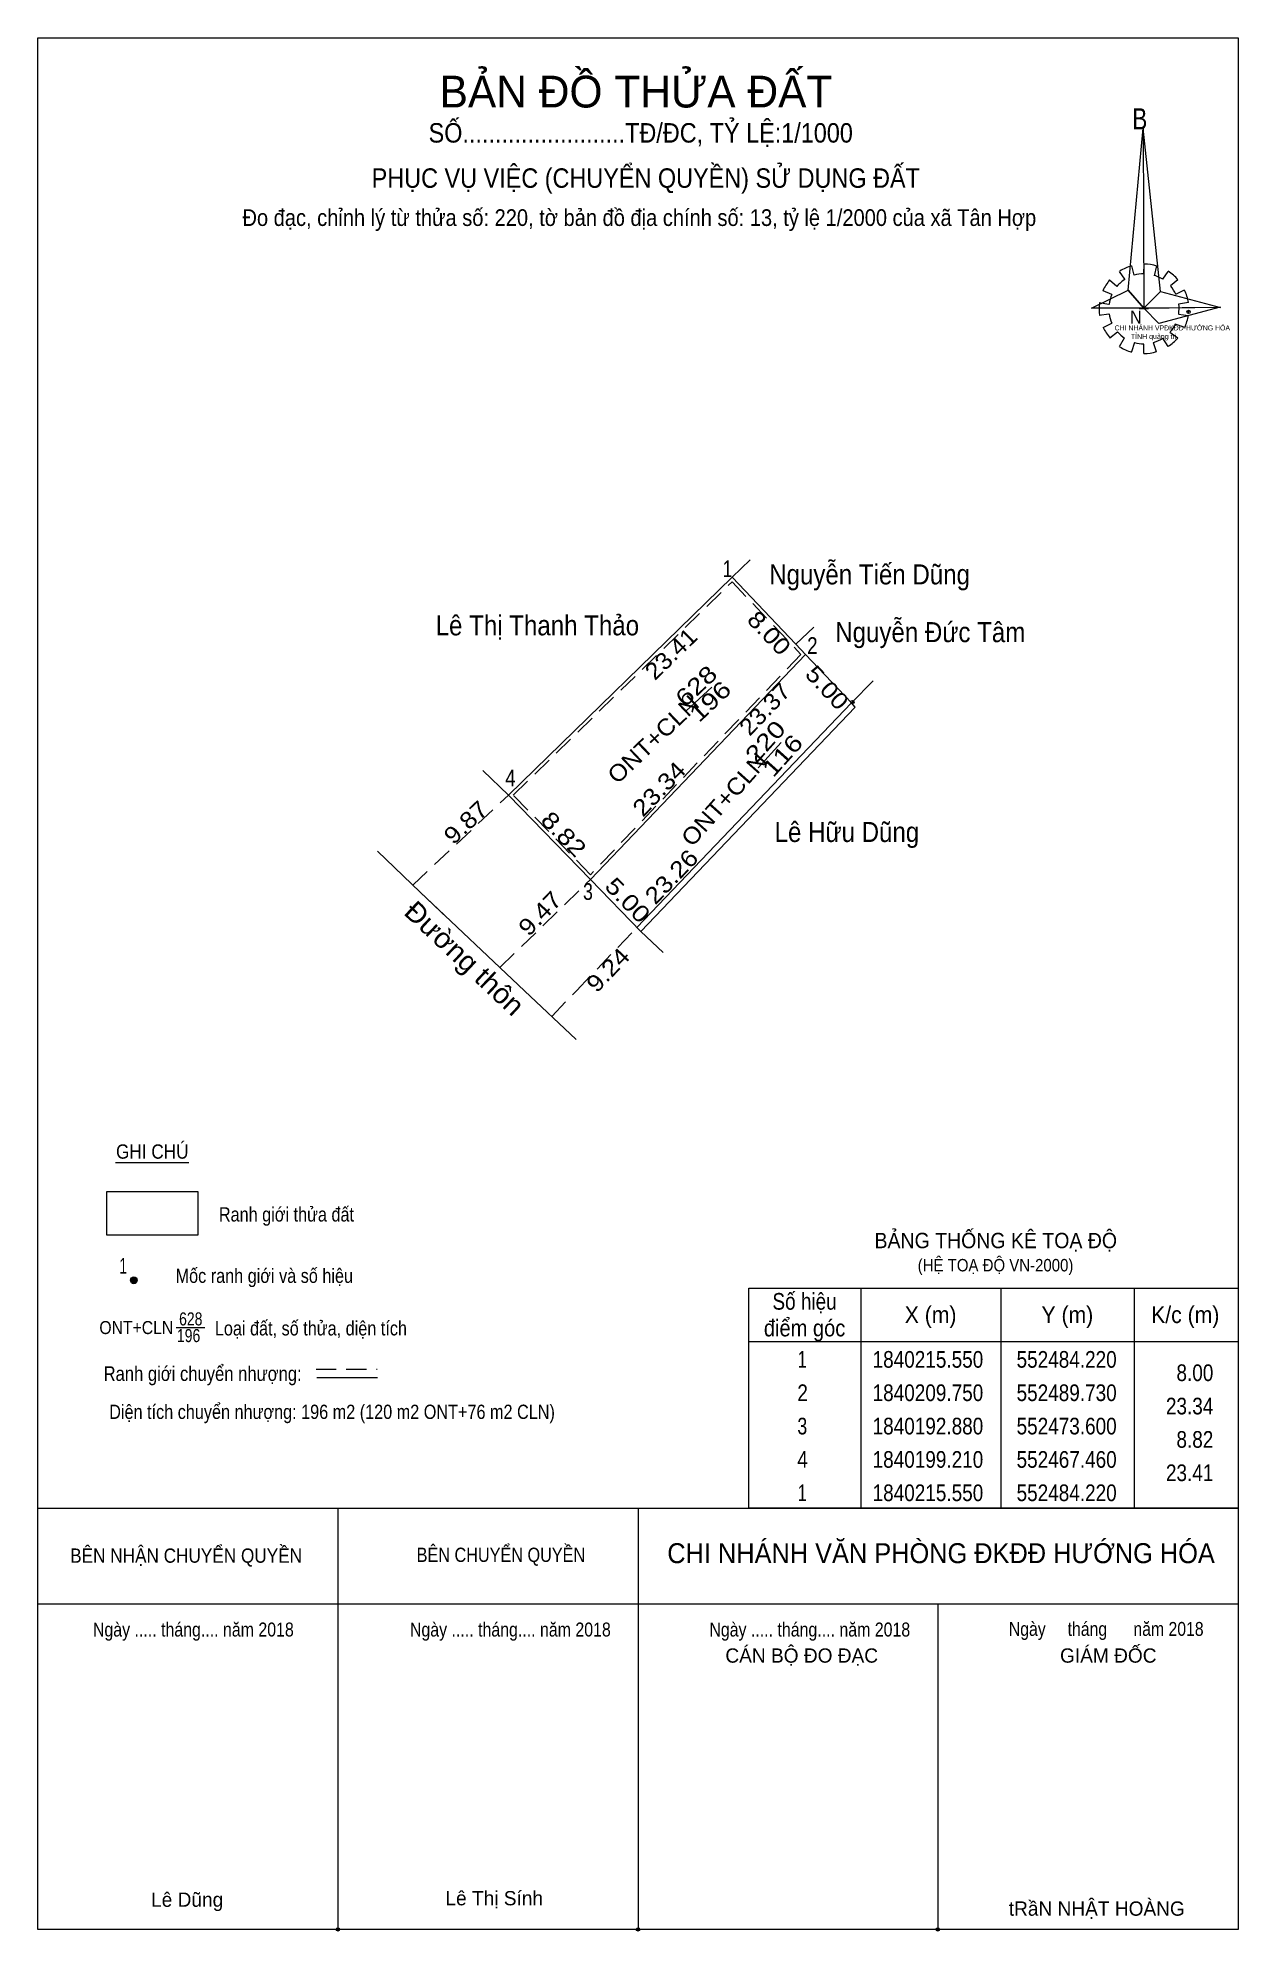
# Model space of a CAD drawing. Header units: metres. Extents: x 552432 to 552522, y 1840114 to 1840256.
import ezdxf
from ezdxf.enums import TextEntityAlignment as Align

# ---------------------------------------------------------------- set-up
doc = ezdxf.new("R2010")
doc.units = ezdxf.units.M
doc.header["$LTSCALE"] = 0.5
doc.header["$PDMODE"] = 32
doc.header["$PDSIZE"] = 0.25
doc.linetypes.add('MEDIUM_DASHED', pattern=[4.5, 3, -1.5])
doc.layers.add('1', color=7, linetype='Continuous', lineweight=13)
doc.layers.add('63', color=7, linetype='Continuous', lineweight=13)

msp = doc.modelspace()

# ---------------------------------------------------------------- hatches: boundary and pattern name
at = {"layer": '63'}
h = msp.add_hatch(color=256, dxfattribs=at)
edge = h.paths.add_edge_path()
edge.add_ellipse((552439.3567, 1840162.8383), major_axis=(0, 0.2597), ratio=0.95813483, start_angle=0, end_angle=360)

# ---------------------------------------------------------------- linework, layer by layer
at = {"layer": '1'}
msp.add_lwpolyline([(552522.16, 1840114.17), (552522.16, 1840114.17), (552432.16, 1840114.17), (552432.16, 1840255.96)], dxfattribs=at)
msp.add_lwpolyline([(552522.16, 1840114.17), (552522.16, 1840114.17), (552432.16, 1840114.17), (552432.16, 1840255.96)], dxfattribs=at)
for p in [(552454.66, 1840114.17), (552477.16, 1840114.17), (552499.64, 1840114.17)]:
    msp.add_point(p, dxfattribs=at)
at = {"layer": '63'}
for p, q in [((552513.67, 1840237.87), (552513.27, 1840238.46)), ((552514.17, 1840238.87), (552514.34, 1840238.17)), ((552515.08, 1840238.28), (552515.11, 1840239.01)), ((552516.04, 1840238.87), (552515.87, 1840238.14)), ((552516.52, 1840237.87), (552516.92, 1840238.46)), ((552512.68, 1840236.73), (552512.03, 1840237)), ((552512.51, 1840237.82), (552513.06, 1840237.35)), ((552517.64, 1840237.82), (552517.09, 1840237.37)), ((552517.48, 1840236.75), (552518.14, 1840237.07)), ((552511.75, 1840236.12), (552512.47, 1840236)), ((552512.47, 1840235.27), (552511.75, 1840235.16)), ((552514.74, 1840235.68), (552515.43, 1840235.68)), ((552518.44, 1840236.12), (552517.7, 1840236)), ((552517.7, 1840235.27), (552518.44, 1840235.16)), ((552512.03, 1840234.27), (552512.68, 1840234.59)), ((552513.12, 1840233.91), (552512.55, 1840233.45)), ((552517.05, 1840233.91), (552517.64, 1840233.48)), ((552518.16, 1840234.25), (552517.44, 1840234.52)), ((552513.27, 1840232.84), (552513.64, 1840233.48)), ((552514.39, 1840233.13), (552514.17, 1840232.43)), ((552515.08, 1840232.31), (552515.08, 1840233.02)), ((552515.8, 1840233.13), (552516.02, 1840232.45)), ((552516.92, 1840232.84), (552516.52, 1840233.45)), ((552484.22, 1840215.55), (552485.58, 1840216.83)), ((552467.46, 1840199.21), (552484.22, 1840215.55)), ((552484.22, 1840215.55), (552489, 1840210.52)), ((552489, 1840210.52), (552490.34, 1840211.8)), ((552489.73, 1840209.75), (552473.6, 1840192.88)), ((552482.7, 1840207.29), (552480.78, 1840205.52)), ((552493.16, 1840206.11), (552494.8, 1840207.78)), ((552477.08, 1840189.29), (552493.16, 1840206.11)), ((552493.45, 1840205.8), (552477.37, 1840188.99)), ((552493.45, 1840205.8), (552493.16, 1840206.11)), ((552487.89, 1840203.16), (552486.17, 1840201.24)), ((552467.46, 1840199.21), (552465.52, 1840201.06)), ((552460.82, 1840191.92), (552457.63, 1840195)), ((552460.82, 1840191.92), (552462.85, 1840190.01)), ((552460.82, 1840191.92), (552462.85, 1840190.01)), ((552460.82, 1840191.92), (552462.85, 1840190.01)), ((552460.82, 1840191.92), (552462.85, 1840190.01)), ((552460.82, 1840191.92), (552462.85, 1840190.01)), ((552460.82, 1840191.92), (552462.85, 1840190.01)), ((552460.82, 1840191.92), (552462.85, 1840190.01)), ((552460.82, 1840191.92), (552462.85, 1840190.01)), ((552460.82, 1840191.92), (552468.65, 1840184.54)), ((552479.04, 1840187.4), (552477.37, 1840188.99)), ((552479.04, 1840187.4), (552477.37, 1840188.99)), ((552479.04, 1840187.4), (552477.37, 1840188.99)), ((552479.04, 1840187.4), (552477.37, 1840188.99)), ((552479.04, 1840187.4), (552477.37, 1840188.99)), ((552479.04, 1840187.4), (552477.37, 1840188.99)), ((552479.04, 1840187.4), (552477.37, 1840188.99)), ((552479.04, 1840187.4), (552477.37, 1840188.99)), ((552468.65, 1840184.54), (552472.53, 1840180.88)), ((552437.98, 1840171.67), (552443.48, 1840171.67)), ((552493.86, 1840162.25), (552493.86, 1840145.75)), ((552504.36, 1840162.25), (552504.36, 1840145.75)), ((552514.36, 1840162.25), (552514.36, 1840145.75)), ((552522.16, 1840162.25), (552522.16, 1840145.75)), ((552442.52, 1840159.3), (552444.67, 1840159.3)), ((552485.46, 1840158.25), (552522.16, 1840158.25)), ((552453.07, 1840155.54), (552457.62, 1840155.54)), ((552432.16, 1840145.75), (552522.16, 1840145.75)), ((552454.66, 1840145.75), (552454.66, 1840114.17)), ((552477.16, 1840145.75), (552477.16, 1840114.17)), ((552432.16, 1840138.59), (552522.16, 1840138.59)), ((552499.64, 1840138.59), (552499.64, 1840114.17))]:
    msp.add_line(p, q, dxfattribs=at)
at = {"layer": '63', "linetype": 'MEDIUM_DASHED'}
for p, q in [((552460.27, 1840192.45), (552467.46, 1840199.21)), ((552466.8, 1840186.28), (552473.6, 1840192.88)), ((552453.04, 1840156.17), (552457.59, 1840156.17))]:
    msp.add_line(p, q, dxfattribs=at)
at = {"layer": '63'}
for points in [[(552432.16, 1840255.97), (552522.16, 1840255.97), (552522.16, 1840114.17), (552432.16, 1840114.17)], [(552515.04, 1840249.21), (552515.08, 1840235.71), (552513.91, 1840237.05)], [(552515.04, 1840249.21), (552515.08, 1840235.71), (552516.33, 1840236.96)], [(552511.16, 1840235.71), (552513.91, 1840237.05), (552515.08, 1840235.71)], [(552520.84, 1840235.75), (552515.08, 1840235.71), (552516.33, 1840236.96)], [(552520.8, 1840235.77), (552516.22, 1840234.55), (552515.08, 1840235.71)], [(552437.32, 1840169.49), (552444.16, 1840169.49), (552444.16, 1840166.22), (552437.32, 1840166.22)]]:
    msp.add_lwpolyline(points, close=True, dxfattribs=at)
for points in [[(552432.16, 1840255.96), (552522.16, 1840255.96), (552522.16, 1840114.17)], [(552432.16, 1840255.96), (552522.16, 1840255.96), (552522.16, 1840114.17)], [(552489, 1840210.52), (552489.73, 1840209.75), (552493.16, 1840206.11)], [(552477.37, 1840188.99), (552473.6, 1840192.88), (552467.46, 1840199.21)], [(552522.16, 1840145.75), (552485.46, 1840145.75), (552485.46, 1840162.25), (552522.16, 1840162.25)]]:
    msp.add_lwpolyline(points, dxfattribs=at)
at = {"layer": '63', "linetype": 'MEDIUM_DASHED'}
msp.add_lwpolyline([(552484.21, 1840215.19), (552489.38, 1840209.75), (552473.6, 1840193.24), (552467.81, 1840199.21)], close=True, dxfattribs=at)
msp.add_lwpolyline([(552470.7, 1840182.61), (552472.54, 1840184.54), (552477.08, 1840189.29)], dxfattribs=at)
at = {"layer": '63'}
for centre, major_axis, start_param, end_param in [((552515.0957, 1840235.6595), (2.6372, 0), 2.13373541, 2.44496261), ((552515.0957, 1840235.6595), (3.3649, 0), 1.84955988, 2.13900916), ((552515.0957, 1840235.6595), (2.6372, 0), 1.56985589, 1.85611068), ((552515.0957, 1840235.6595), (3.3649, 0), 1.27924208, 1.56332225), ((552515.0957, 1840235.6595), (2.6372, 0), 1.00270906, 1.2755622), ((552515.0957, 1840235.6595), (3.3649, 0), 0.71056237, 0.99687234), ((552515.0957, 1840235.6595), (3.3649, 0), 2.43958176, 2.72400246), ((552515.0957, 1840235.6595), (2.6372, 0), 2.72368549, 3.01515824), ((552515.0957, 1840235.6595), (2.6372, 0), 0.42678376, 0.70646463), ((552515.0957, 1840235.6595), (3.3649, 0), 0.1390515, 0.43393316), ((552515.0957, 1840235.6595), (3.3649, 0), 3.00667928, 3.29139349), ((552515.0957, 1840235.6595), (2.6372, 0), 3.28229955, 3.56105054), ((552515.0957, 1840235.6595), (2.6372, 0), 6.13558388, 6.41618463), ((552515.0957, 1840235.6595), (3.3649, 0), 5.85230288, 6.13839648), ((552515.0957, 1840235.6595), (3.3649, 0), 3.56988637, 3.85691866), ((552515.0957, 1840235.6595), (2.6372, 0), 3.86077574, 4.13258255), ((552515.0957, 1840235.6595), (2.6372, 0), 5.56137327, 5.83951437), ((552515.0765, 1840235.6396), (3.3649, 0), 4.1470906, 4.43659307), ((552515.0957, 1840235.6595), (2.6372, 0), 4.43854677, 4.71314001), ((552515.0957, 1840235.6595), (3.3649, 0), 4.71301008, 4.99761054), ((552515.0957, 1840235.6595), (2.6372, 0), 4.99087134, 5.28933161), ((552515.0957, 1840235.6595), (3.3649, 0), 5.28561416, 5.56798705)]:
    msp.add_ellipse(centre, major_axis=major_axis, ratio=0.995001, start_param=start_param, end_param=end_param, dxfattribs=at)
msp.add_ellipse((552439.3567, 1840162.8383), major_axis=(0, 0.2597), ratio=0.958135, dxfattribs=at)
for p in [(552518.44, 1840235.43), (552493.24, 1840206.18)]:
    msp.add_point(p, dxfattribs=at)

# ---------------------------------------------------------------- texts
msp.add_text('BẢN ĐỒ THỬA ĐẤT', height=2.383, dxfattribs=at).set_placement((552477.01, 1840250.75), align=Align.CENTER)
for s, height, width, p in [('B', 1.585, 0.8, (552514.22, 1840249.11)), ('N', 0.9904, 0.9, (552514.06, 1840234.54)), ('CHI NHÁNH VPĐKĐĐ-HƯỚNG HÓA', 0.3749, 0.95, (552512.9, 1840234.04)), ('TỈNH quảng trị', 0.375, 1.05, (552514.11, 1840233.4)), ('628', 0.98, 0.8, (552442.75, 1840159.45)), ('196', 0.98, 0.8, (552442.59, 1840158.2))]:
    msp.add_text(s, height=height, dxfattribs=dict(at, width=width)).set_placement(p)
for s, height, width, p in [('SỐ.........................TĐ/ĐC, TỶ LỆ:1/1000', 1.459, 0.9, (552477.365, 1840248.12)), ('PHỤC VỤ VIỆC (CHUYỂN QUYỀN) SỬ DỤNG ĐẤT', 1.459, 0.9, (552477.745, 1840244.73)), ('Đo đạc, chỉnh lý từ thửa số: 220, tờ bản đồ địa chính số: 13, tỷ lệ 1/2000 của xã Tân Hợp', 1.25, 0.9, (552477.26, 1840241.87)), ('Nguyễn Tiến Dũng', 1.5, 0.9, (552494.525, 1840215)), ('Lê Thị Thanh Thảo', 1.5, 0.9, (552469.615, 1840211.18)), ('Nguyễn Đức Tâm', 1.5, 0.9, (552499.075, 1840210.67)), ('Lê Hữu Dũng', 1.5, 0.9, (552492.825, 1840195.69)), ('GHI CHÚ', 1.07, 0.9, (552440.74, 1840171.95)), ('Ranh giới thửa đất', 1.07, 0.85, (552450.8, 1840167.24)), ('BẢNG THỐNG KÊ TOẠ ĐỘ ', 1.15, 0.95, (552504.19, 1840165.24)), ('1', 1.167, 0.65, (552438.56, 1840163.34)), ('(HỆ TOẠ ĐỘ VN-2000)', 0.9335, 0.9, (552503.97, 1840163.5)), ('Mốc ranh giới và số hiệu', 1.07, 0.85, (552449.14, 1840162.64)), ('Số hiệu', 1.25, 0.85, (552489.65, 1840160.63)), ('Loại đất, số thửa, diện tích', 1.07, 0.85, (552452.635, 1840158.7)), ('điểm góc', 1.25, 0.9, (552489.65, 1840158.63)), ('X (m)', 1.25, 0.95, (552499.1, 1840159.63)), ('Y (m)', 1.25, 0.95, (552509.355, 1840159.63)), ('K/c (m)', 1.25, 0.95, (552518.195, 1840159.63)), (' 1', 1.25, 0.75, (552489.3, 1840156.28)), ('1840215.550', 1.25, 0.85, (552498.9, 1840156.28)), ('552484.220', 1.25, 0.85, (552509.3, 1840156.28)), ('Ranh giới chuyển nhượng:', 1.095, 0.85, (552444.515, 1840155.29)), (' 2', 1.25, 0.85, (552489.305, 1840153.78)), ('1840209.750', 1.25, 0.85, (552498.9, 1840153.78)), ('552489.730', 1.25, 0.85, (552509.3, 1840153.78)), ('Diện tích chuyển nhượng: 196 m2 (120 m2 ONT+76 m2 CLN)', 1.07, 0.85, (552454.22, 1840152.44)), (' 3', 1.25, 0.8, (552489.295, 1840151.28)), ('1840192.880', 1.25, 0.85, (552498.9, 1840151.28)), ('552473.600', 1.25, 0.85, (552509.3, 1840151.28)), (' 4', 1.25, 0.85, (552489.3, 1840148.78)), ('1840199.210', 1.25, 0.85, (552498.9, 1840148.78)), ('552467.460', 1.25, 0.85, (552509.3, 1840148.78)), (' 1', 1.25, 0.75, (552489.3, 1840146.28)), ('1840215.550', 1.25, 0.85, (552498.9, 1840146.28)), ('552484.220', 1.25, 0.85, (552509.3, 1840146.28))]:
    msp.add_text(s, height=height, dxfattribs=dict(at, width=width)).set_placement(p, align=Align.CENTER)
for s, height, width, p in [(' 1', 1.25, 0.75, (552484.22, 1840215.55)), (' 2', 1.25, 0.85, (552490.63, 1840209.79)), (' 4', 1.25, 0.85, (552467.99, 1840199.87)), (' 3', 1.25, 0.8, (552473.78, 1840191.35)), ('ONT+CLN', 0.98, 0.9, (552442.31, 1840158.8)), ('8.00', 1.25, 0.85, (552520.3, 1840155.28)), ('23.34', 1.25, 0.85, (552520.3, 1840152.78)), ('8.82', 1.25, 0.85, (552520.3, 1840150.28)), ('23.41', 1.25, 0.85, (552520.3, 1840147.78)), ('BÊN NHẬN CHUYỂN QUYỀN', 1.07, 0.9, (552451.97, 1840141.66)), ('BÊN CHUYỂN QUYỀN', 1.07, 0.85, (552473.2, 1840141.72)), ('CHI NHÁNH VĂN PHÒNG ĐKĐĐ HƯỚNG HÓA', 1.496, 0.95, (552520.41, 1840141.63)), ('Ngày ..... tháng.... năm 2018', 1.05, 0.85, (552451.35, 1840136.13)), ('Ngày ..... tháng.... năm 2018', 1.05, 0.85, (552475.12, 1840136.13)), ('Ngày ..... tháng.... năm 2018', 1.05, 0.85, (552497.57, 1840136.13)), ('Ngày     tháng      năm 2018', 1.041, 0.85, (552519.57, 1840136.18))]:
    msp.add_text(s, height=height, dxfattribs=dict(at, width=width)).set_placement(p, align=Align.RIGHT)
for s, height, rotation, width, p in [('8.00', 1.25, 313.531, 1.15, (552486.5371, 1840210.9205)), ('23.41', 1.25, 44.273, 1.1, (552480.0737, 1840209.3515)), ('628', 1.25, 43.521, 1.25, (552481.9546, 1840206.9399)), ('5.00', 1.25, 312.891, 1.15, (552490.8813, 1840206.8354)), ('ONT+CLN', 1.25, 43.521, 1.1, (552478.7346, 1840202.9373)), ('196', 1.25, 43.521, 1.25, (552482.9996, 1840205.7842)), ('23.37', 1.25, 46.248, 1.1, (552487.1241, 1840205.2278)), ('220', 1.25, 48.121, 1.25, (552487.1725, 1840202.7978)), ('ONT+CLN', 1.25, 48.121, 1.1, (552484.0992, 1840198.4678)), ('116', 1.25, 48.121, 1.25, (552488.4625, 1840201.7578)), ('23.34', 1.25, 46.285, 1.15, (552479.1966, 1840199.2331)), ('9.87', 1.25, 43.234, 1.15, (552464.6819, 1840196.7063)), ('8.82', 1.25, 314.127, 1.2, (552471.1415, 1840195.8452)), ('23.26', 1.25, 46.271, 1.15, (552480.1225, 1840192.658)), ('5.00', 1.25, 314.109, 1.2, (552475.9407, 1840190.895)), ('Đường thôn', 1.5, 316.687, 1.05, (552463.6405, 1840186.4327)), ('9.47', 1.25, 46.316, 1.15, (552470.2642, 1840189.8983)), ('9.24', 1.25, 46.316, 1.15, (552475.3633, 1840185.6683))]:
    msp.add_text(s, height=height, rotation=rotation, dxfattribs=dict(at, width=width)).set_placement(p, align=Align.CENTER)
for s, p in [('CÁN BỘ ĐO ĐẠC', (552495.16, 1840134.17)), ('GIÁM ĐỐC', (552516.04, 1840134.17)), ('Lê Dũng', (552446.06, 1840115.87)), ('Lê Thị Sính', (552470.04, 1840115.98)), ('tRầN NHẬT HOÀNG', (552518.16, 1840115.2))]:
    msp.add_text(s, height=1.07, dxfattribs=at).set_placement(p, align=Align.RIGHT)

doc.saveas('drawing.dxf')
